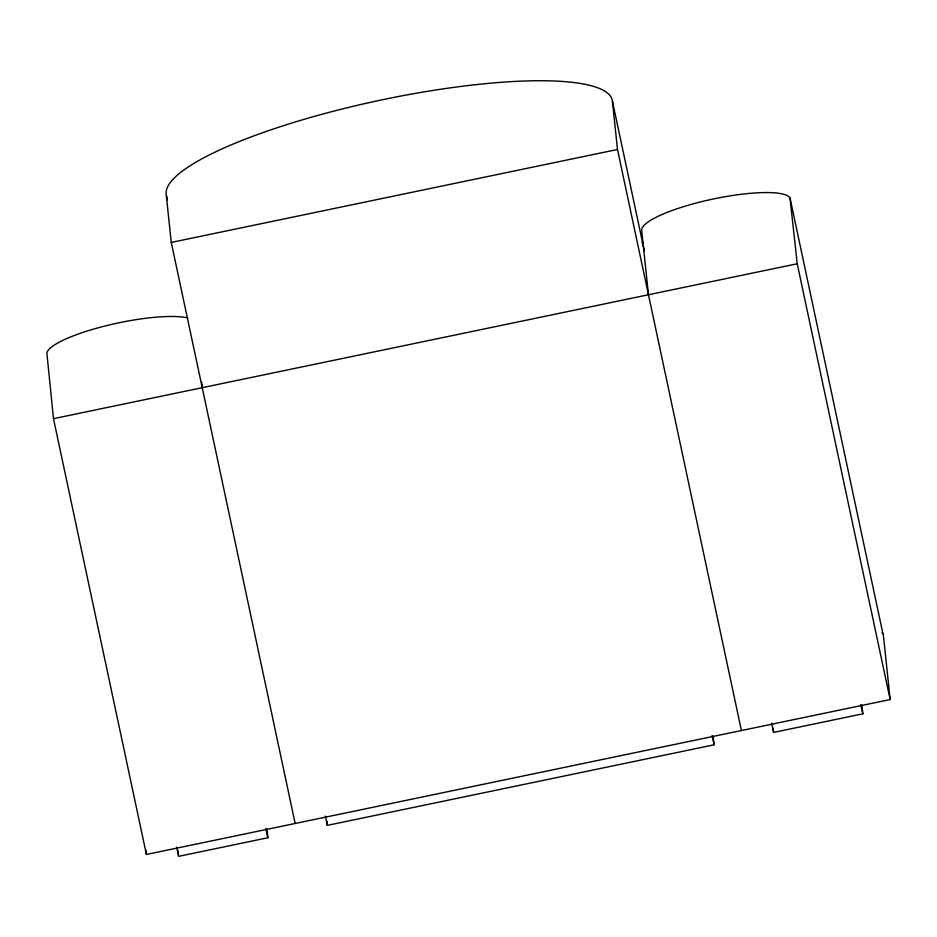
<?xml version="1.0" encoding="UTF-8"?>
<svg xmlns="http://www.w3.org/2000/svg" width="937" height="937" viewBox="0 0 937 937"><rect width="100%" height="100%" fill="white"/><g stroke="black" fill="none" stroke-linecap="round" stroke-linejoin="round"><path stroke-width="1.41" d="M171.26 242.437L617.495 149.487L612.423 101.196A227.96 48.302 -12 0 0 384.229 99.369A227.96 48.302 -12 0 0 166.177 194.135L171.26 242.437L295.155 823.471M881.963 632.592A75.991 16.105 -12 0 1 883.38 635.157L890.15 699.552L146.406 854.462L53.479 418.675L797.223 263.765L790.02 198.023A75.991 16.105 -12 0 0 711.148 199.452A75.991 16.105 -12 0 0 641.704 230.35L648.474 294.757M266.916 829.093L267.83 837.76L178.58 856.348L176.613 847.107M325.362 816.115L327.329 825.368L714.076 744.81L713.174 736.306M771.596 723.177L773.575 732.418L862.825 713.83L861.911 705.163M790.02 198.023L882.947 633.81M797.223 263.765L890.15 699.552M860.845 704.589L862.825 713.83M612.423 101.196L644.316 250.741M617.495 149.487L741.401 730.532M712.097 735.568L714.076 744.81M166.481 195.564L167.395 199.839M265.862 828.519L267.83 837.76M773.119 728.084L773.575 732.418M326.884 821.117L327.329 825.368M201.631 382.015L202.228 387.695M177.971 850.562L178.428 854.895M145.961 850.164L146.406 854.462M53.479 418.675L46.85 352.816A75.991 16.105 -12 0 1 106.502 325.631A75.991 16.105 -12 0 1 187.775 317.948M642.103 242.425A227.96 48.302 -12 0 1 643.403 246.454"/></g></svg>
